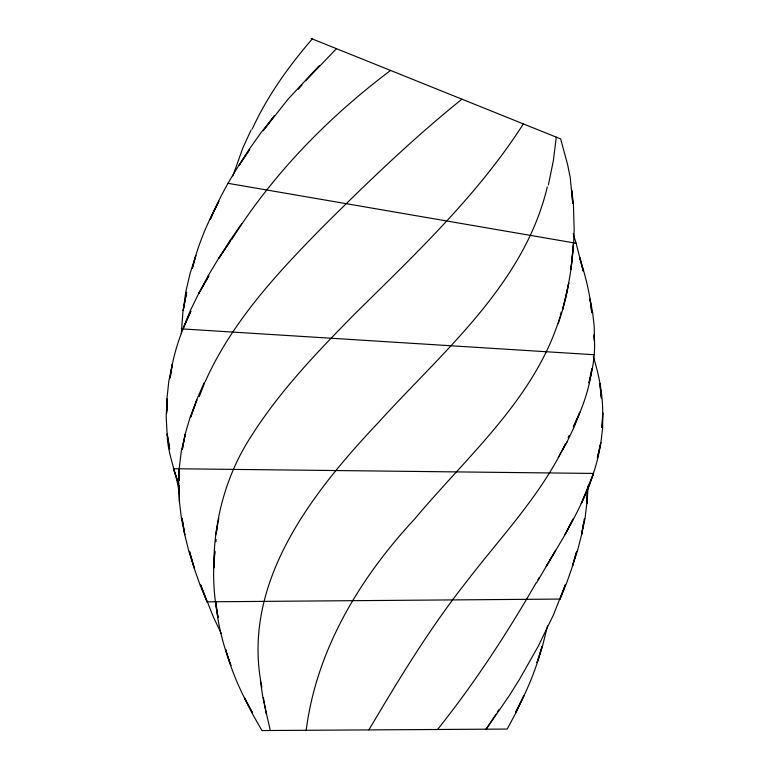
<?xml version="1.0" encoding="UTF-8"?>
<svg xmlns="http://www.w3.org/2000/svg" width="769" height="769" viewBox="0 0 769 769"><rect width="100%" height="100%" fill="white"/><g stroke="black" fill="none" stroke-linecap="round" stroke-linejoin="round"><path stroke-width="1.15" d="M166.892 410.598L166.931 398.909L168.786 381.395L172.391 363.891L170.141 377.915C172.91 354.615 180.715 332.208 190.904 311.166L182.945 328.959L190.068 311.099L198.777 293.345L208.899 275.735L198.902 293.345L208.188 275.658L218.761 258.144L230.45 240.851L218.963 258.163L229.854 240.764L241.754 223.616M166.911 412.934L167.056 398.919L166.152 416.413L167.113 433.908L169.622 449.029L167.229 433.908C167.354 457.315 179.888 478.395 179.475 501.705L179.158 485.249L179.437 501.705L181.378 518.191L184.848 534.734L182.042 518.2L184.733 534.734L188.857 551.344L194.278 568.051L189.491 551.354L194.134 568.051L200.007 584.873L206.986 601.819L200.642 584.873L213.628 617.603L221.309 633.502M558.294 457.372L566.964 442.05L574.203 426.949L579.989 412.069L573.28 426.93C582.431 408.637 589.362 389.095 591.861 368.726L588.939 382.952C593.341 367.332 595.754 350.952 594.072 334.746M587.074 501.234L584.998 518.931L581.547 534.493L584.334 518.931M587.151 498.898L587.391 490.718M587.42 489.545L586.968 503.57L588.093 486.075M178.456 485.249L179.225 468.792L179.148 480.548L179.177 468.792L181.244 451.528L185.291 434.274L182.311 449.24L185.108 434.274L190.174 417.038L196.922 399.861L190.731 417.048L196.662 399.851L204.141 382.741M215.926 541.818L216.079 539.463M181.301 333.602L183.032 310.561L186.607 292.278L183.233 310.57L185.733 292.191L189.962 273.841L195.807 255.568L192.433 268.189M523.372 123.896C477.184 196.047 414.366 254.923 353.913 314.79C316.886 352.394 280.003 390.873 251.598 435.629C225.903 474.665 213.542 521.469 213.811 567.983L214.887 551.306C212.427 573.395 213.638 595.773 218.06 617.536L217.56 614.152M556.275 137.142L553.363 160.644L548.384 184.993M216.771 531.206L217.271 526.496M306.197 730.281C316.492 649.363 360.238 577.471 414.972 518.662C467.763 455.488 535.435 398.025 560.053 316.722M583.758 522.257L581.652 534.484L577.625 550.258L572.357 566.272L576.663 551.402L572.492 566.272L566.811 582.527L560.034 599.07L565.35 584.738L553.593 614.604L538.165 646.393L519.69 679.017L509.328 695.589L486.181 729.195M215.743 534.743L218.809 518.277M547.48 625.937L542.453 646.441L537.002 662.638L542.049 646.46C536.128 669.434 526.88 691.418 515.615 712.257L523.92 695.599L516.191 712.267L507.194 729.06L261.941 730.55L252.617 714.19L244.552 697.877L252.655 713.18C241.091 693.119 231.738 671.76 225.605 649.411L230.902 665.512C223 645.066 217.637 623.621 215.762 601.752L217.233 611.903M547.307 186.877C524.323 284.097 443.194 351.097 378.954 421.912C312.195 492.583 240.524 583.142 261.873 687.159M560.332 315.569L561.168 312.137M192.394 268.179C197.912 244.715 207.592 222.443 218.896 201.218L210.322 219.223C220.703 194.528 234.161 171.237 249.704 149.455L239.13 165.316L249.185 149.321L261.133 132.508L274.341 115.84L263.229 130.749M555.631 550.354L546.23 566.426L565.157 534.522L573.174 518.921L564.984 534.532C581.181 505.944 596.004 475.54 600.781 442.742L597.378 457.978L600.897 442.742L602.656 427.689L602.723 412.799L601.925 427.67C604.482 403.802 600.551 379.607 593.341 356.854M232.863 175.89L242.889 147.85L251.127 129.923M558.313 323.653L562.591 309.926L568.762 282.925L566.176 296.392L562.485 309.926C568.512 287.971 572.261 265.555 573.549 242.812L570.925 269.554L573.636 242.831L574.164 229.806L573.395 203.631L571.809 190.452L572.751 203.545L570.242 177.562L567.589 164.528L560.63 138.901L311.099 38.45M199.238 396.679L204.698 382.76M568.137 437.696L569.079 435.533M205.188 381.703C232.007 321.548 277.724 272.639 323.393 226.249C367.832 182.061 413.049 138.468 461.948 99.172M252.242 129.009C267.362 96.048 288.654 66.288 312.291 38.931M368.889 729.906C398.678 679.527 429.102 629.302 465.332 583.219C499.946 537.829 540.559 495.957 565.359 443.944M537.935 579.672L539.098 577.625M562.629 449.682L566.964 442.05M555.064 551.354L536.637 582.748M536.195 582.748C506.771 633.858 474.406 683.372 437.571 729.483M497.264 712.354L499.004 709.556M231.488 239.928C272.918 173.832 328.392 117.224 390.556 70.44M496.053 714.218L486.018 729.195M265.315 127.933L288.183 99.028L319.375 65.528M298.343 89.242L301.967 85.013M305.649 80.783L336.476 48.668M206.89 601.819L560.13 599.07M173.41 468.725L178.783 484.143L173.39 468.725L593.533 473.435M181.273 328.853L594.312 354.749M227.932 183.31L576.116 243.254L583.315 271.274L579.586 257.307C585.334 275.35 590.102 293.796 591.755 312.704L589.977 298.949L592.688 312.791L594.226 326.642L594.389 340.58L594.033 335.909M573.213 233.613L576.116 243.254M260.46 681.334L262.902 697.627L270.275 730.502M263.382 697.618L266.257 714.016M593.505 473.435L588.16 488.392L581.249 503.551L593.505 473.435M601.358 398.034L599.887 383.471L601.358 398.034"/></g></svg>
